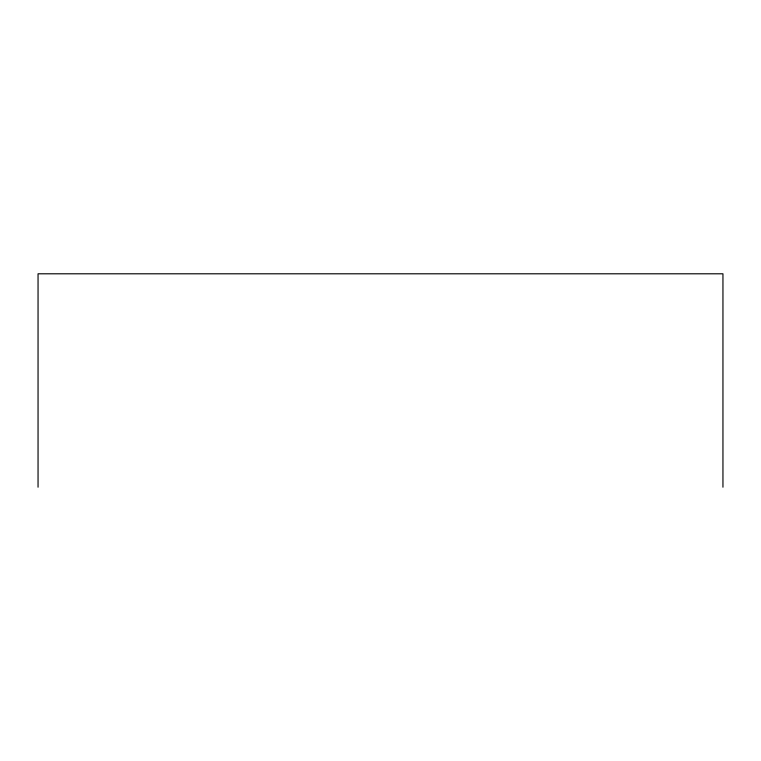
<?xml version="1.0" encoding="UTF-8"?>
<svg xmlns="http://www.w3.org/2000/svg" width="761" height="761" viewBox="0 0 761 761"><rect width="100%" height="100%" fill="white"/><g stroke="black" fill="none" stroke-linecap="round" stroke-linejoin="round"><path stroke-width="1.14" d="M722.95 487.202L722.95 273.798L38.05 273.798L38.05 487.202"/></g></svg>
